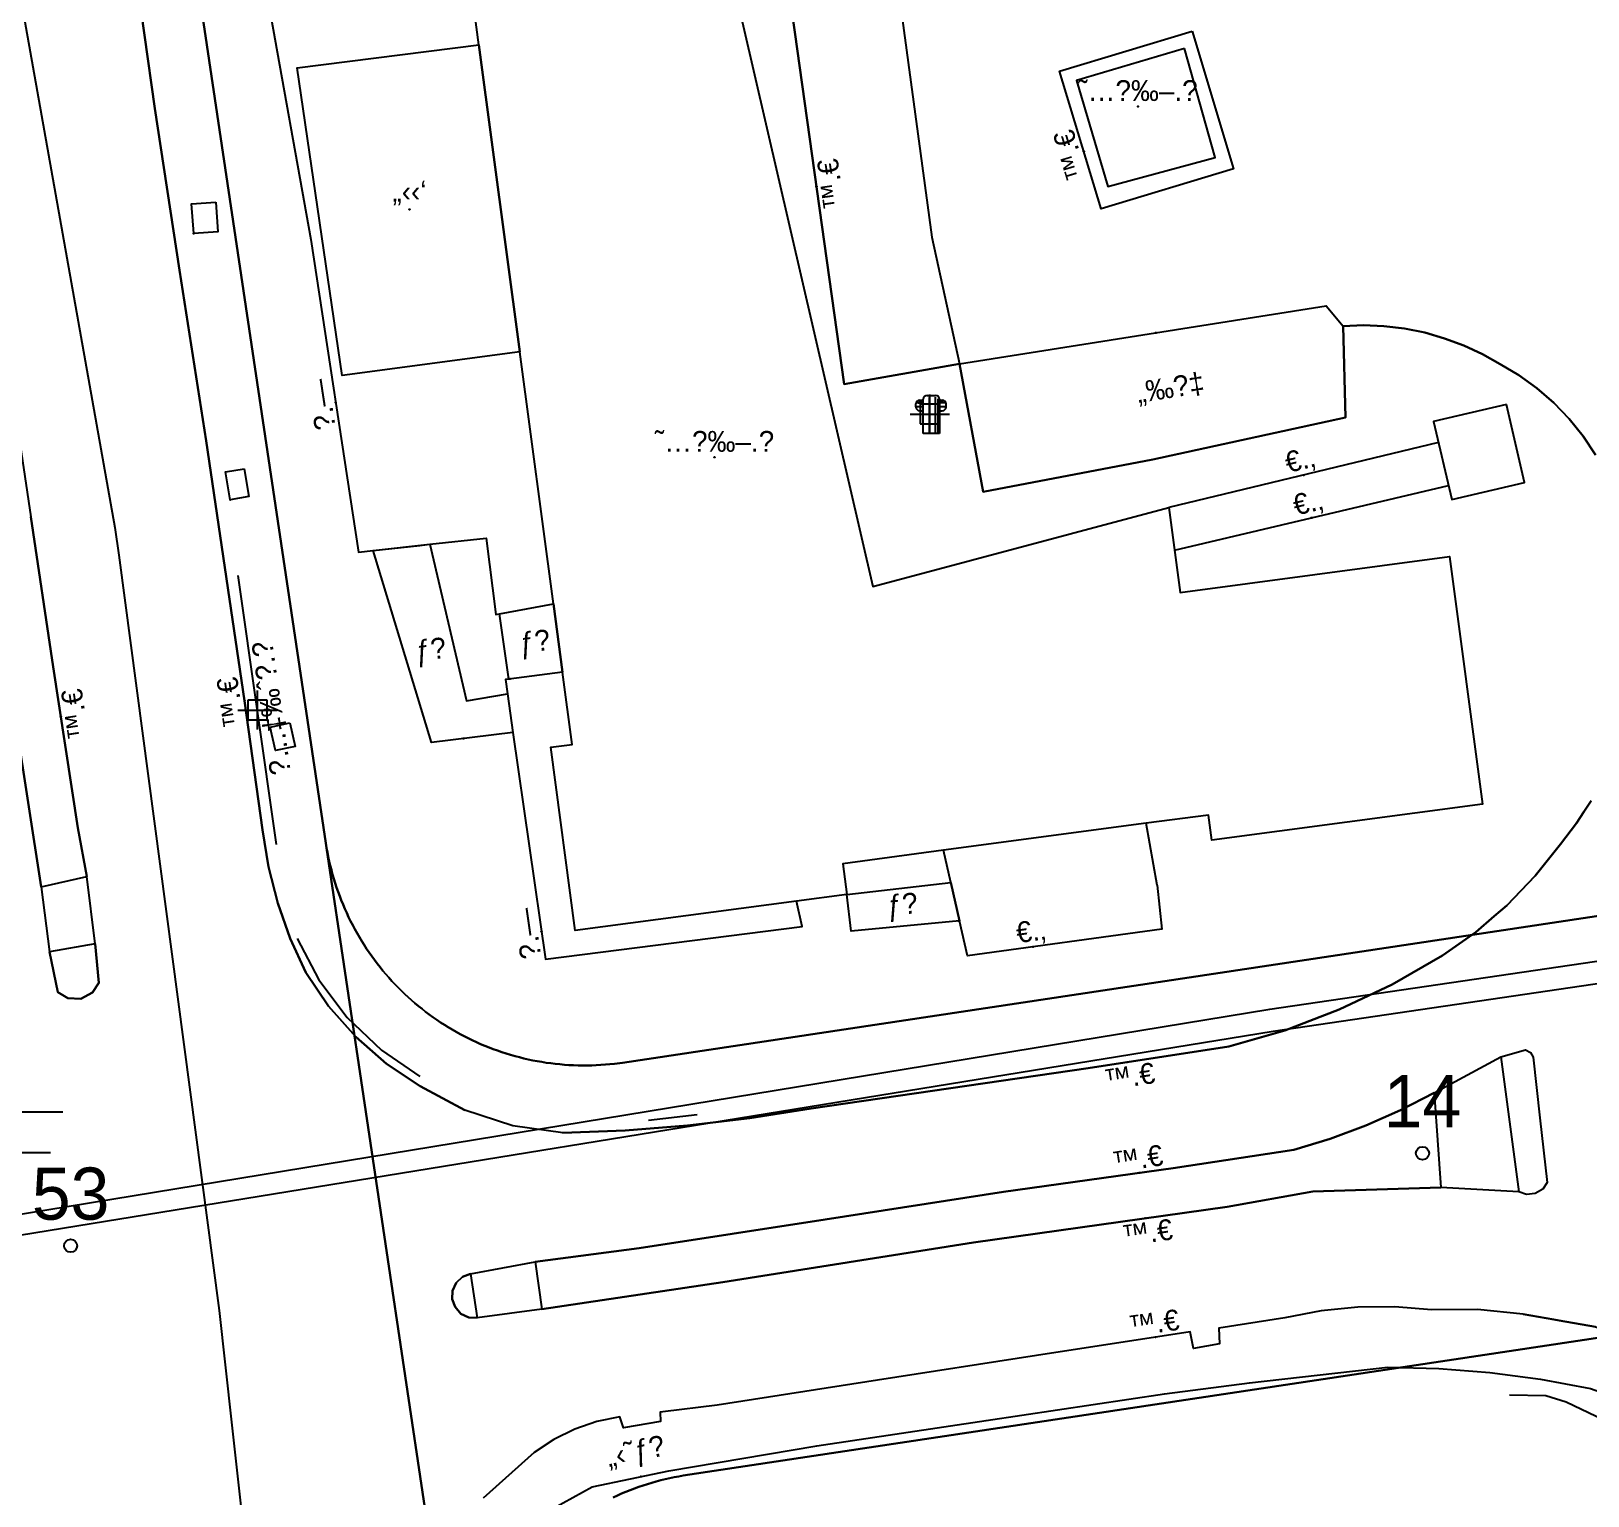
# Model space of a CAD drawing. Header units: metres. Extents: x 218299 to 220222, y 572714 to 574340.
# Drawn here: x 218798.1 to 218857.8, y 572895.3 to 572951.4 of the extents above; entities that cross this region are included whole.
import ezdxf
from ezdxf.enums import TextEntityAlignment as Align

# ---------------------------------------------------------------- set-up
doc = ezdxf.new("R2010")
doc.units = ezdxf.units.M
doc.header["$MEASUREMENT"] = 0
doc.header["$PDMODE"] = 66
doc.header["$PDSIZE"] = 0.75
for name, color, linetype in [('1601', 44, 'LANDBORDER'), ('1602', 44, 'Continuous'), ('1603', 44, 'Continuous'), ('6081', 1, 'CABLEUNDEXIST03'), ('6531', 7, 'Continuous'), ('A_POINTS', 2, 'Continuous'), ('M2201', 253, 'Continuous'), ('M2202', 253, 'Continuous'), ('M2207', 253, 'Continuous'), ('M2401', 7, 'Continuous'), ('M2404', 7, 'Continuous'), ('M2408', 253, 'Continuous'), ('M2412', 253, 'Continuous'), ('M2420', 253, 'Continuous'), ('M2430', 253, 'Continuous'), ('m2511', 253, 'Continuous'), ('M2601', 253, 'Continuous'), ('M2602', 253, 'Continuous'), ('M2605', 253, 'Continuous'), ('M4611', 253, 'Continuous'), ('M5250', 253, 'Continuous')]:
    doc.layers.add(name, color=color, linetype=linetype)
doc.styles.add('HEBTXT', font='HEBTXT')
doc.styles.add('MAVAT_HEBTXT', font='HEBTXT')
doc.linetypes.add('CABLEUNDEXIST03', pattern='A,3.5,[222,elecad.shx,S=0.01,R=0,X=0,Y=0],1.5', length=5)
doc.linetypes.add('LANDBORDER', pattern='A,6.25,[208,elecad.shx,S=0.02,R=0,X=-0.6,Y=0],12.5,[208,elecad.shx,S=0.02,R=180,X=0.6,Y=0],6.25', length=25)

# ---------------------------------------------------------------- blocks, each defined once
blk = doc.blocks.new('6531')
at = {"color": 0}
blk.add_lwpolyline([(2, 0), (12, 0)], dxfattribs=at)
for points in [[(4.5, -0.5), (4.5, 0.5), (7, 0)], [(9.5, 0.5), (9.5, -0.5), (7, 0)]]:
    blk.add_lwpolyline(points, close=True, dxfattribs=at)
for points in [[(4.5, -0.5), (4.5, 0.5), (7, 0)], [(9.5, -0.5), (9.5, 0.5), (7, 0)]]:
    blk.add_solid(points, dxfattribs=at)
blk = doc.blocks.new('1603')
at = {"layer": 'A_POINTS'}
blk.add_circle((0, 0), 0.25, dxfattribs=at)
at = {"color": 0, "style": 'HEBTXT'}
blk.add_attdef('PARCEL_NUM', text='', height=2, dxfattribs=at).set_placement((0, 1), align=Align.CENTER)
at = {"color": 0, "style": 'HEBTXT', "flags": 1}
blk.add_attdef('LOT_NUM', text='', height=2, dxfattribs=at).set_placement((0, -2.5), align=Align.CENTER)
blk = doc.blocks.new('M2404')
blk.add_circle((0, 0), 0.025)
at = {"style": 'MAVAT_HEBTXT'}
blk.add_attdef('NAME', text='', height=0.8, dxfattribs=at).set_placement((0, 1.59), align=Align.MIDDLE)
blk = doc.blocks.new('M2408')
blk.add_circle((0, 0), 0.025)
at = {"style": 'MAVAT_HEBTXT'}
blk.add_attdef('NAME', text='', height=0.8, dxfattribs=at).set_placement((0, 1.59), align=Align.MIDDLE)
blk = doc.blocks.new('2511')
blk.add_point((0, 0))
at = {"style": 'HEBTXT'}
blk.add_attdef('TYPE', text='', height=0.8, dxfattribs=at).set_placement((0, 1.12), align=Align.MIDDLE)
blk = doc.blocks.new('M2602')
blk.add_circle((0, 0), 0.025)
at = {"style": 'MAVAT_HEBTXT'}
blk.add_attdef('NAME', text='', height=0.8, dxfattribs=at).set_placement((0, 1.59), align=Align.MIDDLE)
blk = doc.blocks.new('M2605')
blk.add_circle((0, 0), 0.025)
at = {"style": 'MAVAT_HEBTXT'}
blk.add_attdef('NAME', text='', height=0.8, dxfattribs=at).set_placement((0, 1.59), align=Align.MIDDLE)
blk = doc.blocks.new('M2207')
blk.add_circle((0, 0), 0.025)
at = {"style": 'MAVAT_HEBTXT'}
blk.add_attdef('NAME', text='', height=0.8, dxfattribs=at).set_placement((0, 1.59), align=Align.MIDDLE)
blk = doc.blocks.new('M2412')
blk.add_circle((0, 0), 0.025)
at = {"style": 'MAVAT_HEBTXT'}
blk.add_attdef('NAME', text='', height=0.8, dxfattribs=at).set_placement((0, 1.59), align=Align.MIDDLE)
blk = doc.blocks.new('M5250')
blk.add_circle((0, 0), 0.025)
at = {"style": 'MAVAT_HEBTXT'}
blk.add_attdef('NAME', text='', height=0.8, dxfattribs=at).set_placement((0, 1.25), align=Align.MIDDLE)
blk = doc.blocks.new('M2430')
blk.add_circle((0, 0), 0.025)
at = {"style": 'MAVAT_HEBTXT'}
blk.add_attdef('NAME', text='', height=0.8, dxfattribs=at).set_placement((0, 1.25), align=Align.MIDDLE)
blk = doc.blocks.new('M4611')
for p, q in [((-0.2, 1.43), (0.44, 1.43)), ((-0.04, 1.28), (-0.04, -1.47)), ((0.41, 1.29), (0.41, -1.46)), ((-1.07, 0.55), (-1.07, 0.77)), ((-1, 0.57), (-0.52, 0.57)), ((-0.95, 0.86), (-0.54, 0.86)), ((-0.88, 1), (-0.51, 1)), ((-0.77, 1.07), (-0.5, 1.07)), ((-0.77, 0.25), (-0.5, 0.25)), ((-0.5, 1.07), (-0.5, 1.13)), ((-0.5, -1.5), (-0.5, 1.06)), ((0.64, -1.47), (0.64, 1.16)), ((0.74, 1.13), (0.74, -1.5)), ((0.74, 1.07), (0.95, 1.07)), ((0.74, 0.25), (0.95, 0.25)), ((1.03, 1), (0.77, 1)), ((1.16, 0.85), (0.78, 0.85)), ((1.2, 0.55), (0.79, 0.55)), ((1.25, 0.55), (1.25, 0.77)), ((0.74, -1.5), (-0.5, -1.5))]:
    blk.add_line(p, q)
for centre, start, end in [((-0.2, 1.13), 90, 180), ((0.44, 1.13), 0, 90), ((-0.77, 0.77), 90, 180), ((-0.77, 0.55), 180, 270), ((0.95, 0.77), 0, 90), ((0.95, 0.55), 270, 0)]:
    blk.add_arc(centre, 0.3, start, end)
blk.add_point((0, 0))
at = {"style": 'MAVAT_HEBTXT', "flags": 1}
for tag, p in [('MARK', (0.08, 2.68)), ('HEIGHT', (0.08, -2.76)), ('NAME', (0.08, -5.32)), ('DIAMETER', (0.08, -7.89))]:
    blk.add_attdef(tag, text='', height=0.8, dxfattribs=at).set_placement(p, align=Align.MIDDLE)
blk = doc.blocks.new('M2202')
blk.add_circle((0, 0), 0.025)
at = {"style": 'MAVAT_HEBTXT'}
blk.add_attdef('NAME', text='', height=0.8, dxfattribs=at).set_placement((0, 1.59), align=Align.MIDDLE)
blk = doc.blocks.new('111')
at = {"layer": 'M2201'}
blk.add_polyline3d([(218823.154, 572961.556, 567.735), (218830.417, 572930.131, 562.965), (218841.77, 572933.163, 562.785), (218842.204, 572929.906, 565.845), (218852.541, 572931.283, 565.845), (218853.806, 572921.787, 565.485), (218843.425, 572920.403, 565.485), (218843.296, 572921.371, 565.485), (218840.906, 572921.052, 565.853), (218833.131, 572920.016, 567.05), (218829.266, 572919.501, 567.645), (218829.423, 572918.324, 567.645), (218829.423, 572918.324, 567.645), (218827.497, 572918.067, 567.645), (218819.007, 572916.936, 567.645), (218818.069, 572923.97, 567.645), (218818.886, 572924.079, 567.645), (218818.518, 572926.846, 567.628), (218818.518, 572926.846, 567.628), (218818.168, 572929.466, 567.611), (218816.88, 572939.137, 567.552), (218815.309, 572950.921, 567.479), (218814.999, 572953.253, 567.465)], dxfattribs=at)
for points in [[(218842.375, 572950.779, 562.965), (218838.227, 572949.548, 562.965), (218839.435, 572945.479, 562.875), (218843.544, 572946.596, 562.875)], [(218854.719, 572937.122, 569.805), (218851.921, 572936.464, 569.805), (218852.623, 572933.477, 569.805), (218855.412, 572934.129, 569.715)]]:
    blk.add_polyline3d(points, close=True, dxfattribs=at)
at = {"layer": 'M2207'}
blk.add_polyline3d([(218815.309, 572950.921, 561.615), (218816.88, 572939.137, 561.615), (218810.07, 572938.23, 560.895), (218808.342, 572950.037, 560.895)], close=True, dxfattribs=at)
at = {"layer": 'M2401'}
for points in [[(218827.235, 572952.783, 557.315), (218829.325, 572937.896, 557.675), (218833.743, 572938.676, 557.585), (218834.645, 572933.766, 557.495), (218841.164, 572935.014, 557.495), (218848.544, 572936.625, 557.495), (218848.462, 572940.126, 557.495), (218849.24, 572940.156, 557.495), (218850.025, 572940.124, 557.495), (218850.81, 572940.03, 557.495), (218851.588, 572939.874, 557.495), (218852.351, 572939.656, 557.495), (218853.092, 572939.381, 557.495), (218853.804, 572939.05, 557.495), (218854.483, 572938.668, 557.495), (218855.203, 572938.242, 557.518), (218855.891, 572937.748, 557.541), (218856.536, 572937.188, 557.565), (218857.131, 572936.569, 557.588), (218857.666, 572935.899, 557.611), (218858.135, 572935.185, 557.633)], [(218857.967, 572921.918, 557.808), (218857.692, 572921.496, 557.82), (218857.409, 572921.063, 557.831), (218856.796, 572920.255, 557.855), (218855.825, 572919.034, 557.933), (218854.735, 572917.904, 557.944), (218854.249, 572917.487, 557.921), (218853.544, 572916.883, 557.888), (218852.271, 572915.987, 557.765), (218850.337, 572914.868, 557.732), (218848.312, 572913.906, 557.691), (218846.217, 572913.111, 557.641), (218844.071, 572912.491, 557.585), (218838.674, 572911.656, 557.405), (218828.054, 572910.111, 556.865), (218825.695, 572909.742, 556.635), (218823.315, 572909.462, 556.468), (218820.923, 572909.273, 556.364), (218818.526, 572909.173, 556.215), (218816.612, 572909.45, 556.126), (218814.773, 572910.052, 556.125), (218813.059, 572910.967, 556.145), (218811.767, 572911.829, 556), (218810.584, 572912.862, 555.89), (218809.543, 572914.04, 555.818), (218808.669, 572915.332, 555.785), (218808.075, 572916.636, 555.796), (218807.597, 572917.993, 555.769), (218807.241, 572919.385, 555.705), (218807.011, 572920.796, 555.605), (218806.323, 572925.754, 555.605), (218805.747, 572929.646, 555.515), (218804.853, 572935.722, 555.515), (218803.828, 572942.277, 555.335), (218802.879, 572948.477, 555.245), (218802.091, 572954.118, 555.335)], [(218797.541, 572924.923, 555.9), (218798.516, 572918.618, 555.99), (218798.838, 572916.12, 555.99), (218799.162, 572914.577, 555.99), (218799.536, 572914.341, 555.99), (218800.044, 572914.315, 555.99), (218800.49, 572914.557, 555.99), (218800.727, 572914.931, 555.99), (218800.593, 572916.432, 555.9), (218800.269, 572919.013, 555.74), (218799.925, 572920.884, 555.99), (218798.98, 572927.052, 555.81), (218798.117, 572932.812, 555.72)], [(218842.665, 572951.438, 557.295), (218844.259, 572946.157, 557.295), (218839.179, 572944.624, 557.295), (218837.585, 572949.904, 557.295), (218842.665, 572951.438, 557.295)], [(218858.136, 572901.736, 558.119), (218856.749, 572901.985, 558.06), (218856.542, 572902.021, 558.033), (218855.361, 572902.226, 557.835), (218853.609, 572902.4, 557.835), (218851.848, 572902.383, 557.835), (218850.441, 572902.502, 557.88), (218849.023, 572902.491, 557.865), (218847.612, 572902.35, 557.835), (218846.227, 572902.082, 557.79), (218843.689, 572901.692, 557.61), (218843.721, 572901.087, 557.61), (218842.72, 572900.903, 557.61), (218842.587, 572901.551, 557.61), (218836.691, 572900.633, 557.34), (218830.596, 572899.692, 557.07), (218824.451, 572898.738, 556.62), (218822.365, 572898.481, 556.62), (218822.26, 572898.462, 556.665), (218822.279, 572898.104, 556.71), (218820.849, 572897.86, 556.665), (218820.713, 572898.285, 556.665), (218819.838, 572898.107, 556.611), (218818.985, 572897.815, 556.578), (218818.177, 572897.414, 556.566), (218817.434, 572896.917, 556.575), (218815.477, 572895.171, 556.575)]]:
    blk.add_polyline3d(points, dxfattribs=at)
blk.add_polyline3d([(218854.505, 572912.092, 557.97), (218855.459, 572912.361, 557.97), (218855.646, 572912.264, 557.97), (218855.749, 572912.079, 557.97), (218856.009, 572909.759, 558.013), (218856.289, 572907.27, 558.06), (218856.113, 572907.022, 558.03), (218855.826, 572906.852, 558.009), (218855.493, 572906.818, 558.004), (218855.202, 572906.912, 557.925), (218852.212, 572907.082, 557.835), (218847.292, 572906.933, 557.655), (218844.005, 572906.344, 557.655), (218834.276, 572904.977, 557.115), (218824.663, 572903.456, 556.755), (218817.726, 572902.411, 556.485), (218815.245, 572902.076, 556.46), (218814.928, 572902.095, 556.46), (218814.62, 572902.242, 556.46), (218814.393, 572902.498, 556.46), (218814.287, 572902.797, 556.46), (218814.297, 572903.114, 556.46), (218814.436, 572903.427, 556.46), (218814.685, 572903.661, 556.46), (218814.981, 572903.775, 556.46), (218817.462, 572904.233, 556.575), (218821.457, 572904.754, 556.575), (218828.593, 572905.857, 556.845), (218835.434, 572906.917, 557.295), (218841.943, 572907.828, 557.475), (218846.568, 572908.522, 557.745), (218847.959, 572908.946, 557.705), (218849.326, 572909.456, 557.722), (218850.658, 572910.047, 557.795), (218851.944, 572910.715, 557.925)], close=True, dxfattribs=at)
at = {"layer": 'M2404'}
for points in [[(218786.414, 573008.868, 555.9), (218787.432, 573003.429, 555.9), (218788.346, 572997.606, 555.9), (218789.318, 572991.838, 555.72), (218790.166, 572985.76, 555.63), (218791.164, 572979.298, 555.54), (218792.327, 572971.675, 555.45), (218793.285, 572965.037, 555.45), (218794.16, 572959.095, 555.45), (218795.284, 572951.929, 555.45), (218796.183, 572946.019, 555.54), (218797.109, 572939.603, 555.63), (218798.117, 572932.812, 555.72), (218798.98, 572927.052, 555.81), (218799.925, 572920.884, 555.99), (218800.269, 572919.013, 555.9), (218800.269, 572919.013, 555.9)], [(218798.516, 572918.618, 555.99), (218798.516, 572918.618, 555.99), (218797.541, 572924.923, 555.9), (218796.306, 572933.177, 555.72), (218794.935, 572942.256, 555.54), (218793.331, 572950.333, 555.45), (218791.179, 572958.744, 555.45), (218789.068, 572966.746, 555.45), (218787.679, 572973.987, 555.36), (218786.872, 572979.943, 555.54), (218785.968, 572986.278, 555.54), (218785.091, 572992.229, 555.63), (218784.218, 572998.318, 555.72), (218783.45, 573004.172, 555.9), (218783.114, 573008.475, 555.9)], [(218797.534, 572983.939, 555.612), (218798.34, 572978.444, 555.605), (218799.938, 572967.641, 555.245), (218801.227, 572959.761, 555.245), (218802.091, 572954.118, 555.335), (218802.879, 572948.477, 555.245), (218803.828, 572942.277, 555.335), (218804.853, 572935.722, 555.515), (218805.747, 572929.646, 555.515), (218806.323, 572925.754, 555.605), (218807.011, 572920.796, 555.605), (218807.241, 572919.385, 555.705), (218807.597, 572917.993, 555.769), (218808.075, 572916.636, 555.796), (218808.669, 572915.332, 555.785), (218809.543, 572914.04, 555.818), (218810.584, 572912.862, 555.89), (218811.767, 572911.829, 556), (218813.059, 572910.967, 556.145), (218814.773, 572910.052, 556.145), (218814.773, 572910.052, 556.145)], [(218818.526, 572909.173, 556.325), (218820.923, 572909.273, 556.364), (218823.315, 572909.462, 556.468), (218825.695, 572909.742, 556.635), (218828.054, 572910.111, 556.865), (218838.674, 572911.656, 557.405), (218844.071, 572912.491, 557.585), (218846.217, 572913.111, 557.641), (218848.312, 572913.906, 557.691), (218850.337, 572914.868, 557.732), (218852.271, 572915.987, 557.765), (218853.544, 572916.883, 557.888), (218854.249, 572917.487, 557.921), (218854.735, 572917.904, 557.944), (218855.825, 572919.034, 557.933), (218856.796, 572920.255, 557.855), (218857.409, 572921.063, 557.831), (218857.692, 572921.496, 557.82), (218857.967, 572921.918, 557.808)], [(218858.135, 572935.185, 557.633), (218857.666, 572935.899, 557.611), (218857.131, 572936.569, 557.588), (218856.536, 572937.188, 557.565), (218855.891, 572937.748, 557.541), (218855.203, 572938.242, 557.518), (218854.483, 572938.668, 557.495), (218853.804, 572939.05, 557.495), (218853.092, 572939.381, 557.495), (218852.351, 572939.656, 557.495), (218851.588, 572939.874, 557.495), (218850.81, 572940.03, 557.495), (218850.025, 572940.124, 557.495), (218849.24, 572940.156, 557.495), (218848.462, 572940.126, 557.495), (218848.462, 572940.126, 557.495), (218848.544, 572936.625, 557.495), (218841.164, 572935.014, 557.495), (218834.645, 572933.766, 557.495), (218833.743, 572938.676, 557.585), (218833.743, 572938.676, 557.585), (218833.743, 572938.676, 557.585), (218829.325, 572937.896, 557.675), (218827.235, 572952.783, 557.315)], [(218842.665, 572951.438, 557.295), (218844.259, 572946.157, 557.295), (218839.179, 572944.624, 557.295), (218837.585, 572949.904, 557.295), (218842.665, 572951.438, 557.295)], [(218800.593, 572916.432, 555.9), (218800.593, 572916.432, 555.9), (218800.727, 572914.931, 555.99), (218800.49, 572914.557, 555.99), (218800.044, 572914.315, 555.99), (218799.536, 572914.341, 555.99), (218799.162, 572914.577, 555.99), (218798.838, 572916.12, 555.99), (218798.838, 572916.12, 555.99)], [(218854.505, 572912.092, 557.97), (218854.505, 572912.092, 557.97), (218855.459, 572912.361, 557.97), (218855.646, 572912.264, 557.97), (218855.749, 572912.079, 557.97), (218856.009, 572909.759, 558.013), (218856.289, 572907.27, 558.06), (218856.113, 572907.022, 558.03), (218855.826, 572906.852, 558.009), (218855.493, 572906.818, 558.004), (218855.202, 572906.912, 558.015)], [(218851.944, 572910.715, 557.925), (218850.658, 572910.047, 557.795), (218849.326, 572909.456, 557.722), (218847.959, 572908.946, 557.705), (218846.568, 572908.522, 557.745), (218841.943, 572907.828, 557.475), (218835.434, 572906.917, 557.295), (218828.593, 572905.857, 556.845), (218821.457, 572904.754, 556.575), (218817.462, 572904.233, 556.575)], [(218817.726, 572902.411, 556.485), (218817.726, 572902.411, 556.485), (218824.663, 572903.456, 556.755), (218834.276, 572904.977, 557.115), (218844.005, 572906.344, 557.655), (218847.292, 572906.933, 557.655), (218852.212, 572907.082, 557.925)], [(218814.981, 572903.775, 556.46), (218814.685, 572903.661, 556.46), (218814.436, 572903.427, 556.46), (218814.297, 572903.114, 556.46), (218814.287, 572902.797, 556.46), (218814.393, 572902.498, 556.46), (218814.62, 572902.242, 556.46), (218814.928, 572902.095, 556.46), (218815.245, 572902.076, 556.46)], [(218851.848, 572902.383, 557.88), (218850.441, 572902.502, 557.88), (218849.023, 572902.491, 557.865), (218847.612, 572902.35, 557.835), (218846.227, 572902.082, 557.79), (218843.689, 572901.692, 557.61), (218843.721, 572901.087, 557.61), (218842.72, 572900.903, 557.61), (218842.587, 572901.551, 557.61), (218836.691, 572900.633, 557.34), (218830.596, 572899.692, 557.07), (218824.451, 572898.738, 556.62), (218822.365, 572898.481, 556.62), (218822.26, 572898.462, 556.665), (218822.279, 572898.104, 556.71), (218820.849, 572897.86, 556.665), (218820.713, 572898.285, 556.665), (218819.838, 572898.107, 556.611), (218818.985, 572897.815, 556.578), (218818.177, 572897.414, 556.566), (218817.434, 572896.917, 556.575), (218815.477, 572895.171, 556.575)], [(218855.361, 572902.226, 557.88), (218856.542, 572902.021, 558.033), (218856.749, 572901.985, 558.06), (218858.136, 572901.736, 558.119), (218859.494, 572901.324, 558.17), (218860.795, 572900.756, 558.21), (218862.012, 572900.044, 558.24), (218863.225, 572899.275, 558.314), (218864.497, 572898.598, 558.384), (218865.818, 572898.019, 558.45), (218867.174, 572897.544, 558.51), (218869.562, 572897.106, 558.517), (218871.98, 572896.91, 558.6), (218878.15, 572897.854, 558.87), (218883.352, 572898.616, 558.96), (218885.316, 572897.911, 559.056), (218887.208, 572897.025, 559.05), (218889.008, 572895.809, 559.06), (218890.615, 572894.352, 559.14)]]:
    blk.add_polyline3d(points, dxfattribs=at)
at = {"layer": 'M2408'}
for points in [[(218841.329, 572918.675, 557.495), (218840.906, 572921.052, 557.495)], [(218798.516, 572918.618, 555.99), (218800.269, 572919.013, 555.9)], [(218800.593, 572916.432, 555.9), (218798.838, 572916.12, 555.99)], [(218854.505, 572912.092, 557.97), (218855.202, 572906.912, 558.015), (218855.202, 572906.912, 558.015)], [(218851.944, 572910.715, 557.925), (218852.212, 572907.082, 557.925)], [(218817.462, 572904.233, 556.575), (218817.462, 572904.233, 556.575), (218817.726, 572902.411, 556.485)], [(218814.981, 572903.775, 556.46), (218815.245, 572902.076, 556.46)], [(218818.17, 572894.787, 556.62), (218819.652, 572895.6, 556.62), (218822.591, 572896.217, 556.62), (218828.266, 572897.169, 556.89), (218834.762, 572898.15, 557.25), (218841.602, 572899.171, 557.61), (218844.862, 572899.59, 557.7), (218850.17, 572900.192, 557.88), (218852.126, 572900.141, 557.984), (218854.081, 572899.986, 558.079), (218856.025, 572899.73, 558.165), (218857.95, 572899.372, 558.24), (218859.206, 572898.919, 558.218), (218860.429, 572898.375, 558.241), (218861.608, 572897.744, 558.309), (218862.732, 572897.033, 558.42), (218864.621, 572896.092, 558.42), (218866.629, 572895.443, 558.42), (218868.43, 572895, 558.545)]]:
    blk.add_polyline3d(points, dxfattribs=at)
at = {"layer": 'M2412'}
for points in [[(218813.433, 572931.759, 556.8), (218814.837, 572925.745, 556.71), (218816.403, 572926.023, 556.71), (218816.615, 572924.542, 555.9), (218813.491, 572924.151, 555.9), (218811.258, 572931.519, 555.72)], [(218818.168, 572929.466, 557.7), (218818.518, 572926.846, 557.7), (218816.453, 572926.588, 556.89), (218816.093, 572929.091, 556.89)], [(218829.423, 572918.324, 557.79), (218833.412, 572918.784, 557.79), (218833.747, 572917.31, 557.07), (218829.586, 572916.914, 557.07)]]:
    blk.add_polyline3d(points, close=True, dxfattribs=at)
at = {"layer": 'M2420', "linetype": 'Continuous', "lineweight": -3}
blk.add_lwpolyline([(218787.415, 573031.679), (218788.424, 573022.694), (218793.661, 572976.436), (218794.239, 572972.284), (218801.35, 572932.397), (218801.495, 572931.34), (218805.352, 572902.37), (218805.821, 572898.08), (218806.211, 572894.511), (218807.159, 572885.845), (218807.606, 572883.04), (218811.353, 572859.565), (218815.248, 572832.88)], dxfattribs=at)
at = {"layer": 'M2430'}
for points in [[(218829.717, 572965.828, 556.89), (218830.618, 572965.946, 556.89), (218831.065, 572963.482, 556.89), (218830.135, 572963.303, 556.89), (218831.343, 572953.462, 557.07), (218832.686, 572943.536, 557.25), (218833.743, 572938.676, 557.43)], [(218833.743, 572938.676, 557.43), (218847.809, 572940.897, 557.25), (218848.462, 572940.126, 557.25)]]:
    blk.add_polyline3d(points, dxfattribs=at)
at = {"layer": 'm2511'}
blk.add_polyline3d([(218807.549, 572920.241, 555.844), (218806.081, 572930.554, 555.725)], dxfattribs=at)
at = {"layer": 'M2601'}
for points in [[(218808.333, 572916.635, 557.07), (218809.167, 572915.052, 557.07), (218810.259, 572913.604, 557.07), (218811.571, 572912.352, 557.07), (218813.048, 572911.34, 557.07)], [(218823.684, 572909.875, 557.61), (218821.816, 572909.654, 557.61)], [(218882.335, 572894.864, 560.06), (218877.401, 572894.264, 559.88), (218875.068, 572893.952, 559.708), (218872.716, 572893.772, 559.561), (218870.356, 572893.725, 559.438), (218867.999, 572893.81, 559.34), (218864.997, 572894.986, 559.34), (218861.882, 572896.518, 559.34), (218857.013, 572898.845, 559.34), (218856.238, 572899.096, 559.34), (218854.841, 572899.116, 559.34)]]:
    blk.add_polyline3d(points, dxfattribs=at)
at = {"layer": 'M2602'}
for points in [[(218852.111, 572935.655, 569.805), (218841.77, 572933.163, 562.785)], [(218841.987, 572931.534, 564.315), (218852.499, 572934.005, 569.805)], [(218841.329, 572918.675, 559.95), (218841.329, 572918.675, 559.95), (218841.329, 572918.675, 559.95), (218841.501, 572916.991, 559.95), (218834.053, 572915.969, 559.77), (218833.747, 572917.31, 559.77), (218833.412, 572918.784, 559.77), (218833.131, 572920.016, 559.77)]]:
    blk.add_polyline3d(points, dxfattribs=at)
at = {"layer": 'M2605'}
for points in [[(218807.623, 572952.626, 557.97), (218807.237, 572952.503, 557.97), (218808.867, 572943.448, 557.97), (218810.69, 572931.456, 557.61), (218811.258, 572931.519, 557.61), (218813.041, 572931.715, 557.61), (218813.433, 572931.759, 557.61), (218815.588, 572931.996, 557.61), (218815.958, 572929.067, 557.61), (218816.093, 572929.091, 557.61), (218818.168, 572929.466, 557.61), (218818.168, 572929.466, 557.61)], [(218818.518, 572926.846, 557.61), (218816.453, 572926.588, 557.61), (218816.324, 572926.572, 557.61), (218816.403, 572926.023, 557.628), (218816.615, 572924.542, 557.678), (218817.86, 572915.841, 557.97), (218827.703, 572917.094, 557.97), (218827.497, 572918.067, 557.97)]]:
    blk.add_polyline3d(points, dxfattribs=at)
at = {"layer": 'M5250'}
for points in [[(218805.212, 572944.885, 555.45), (218805.294, 572943.746, 555.45), (218804.37, 572943.68, 555.45), (218804.288, 572944.818, 555.45), (218805.212, 572944.885, 555.45)], [(218806.305, 572934.655, 555.45), (218806.484, 572933.583, 555.45), (218805.771, 572933.464, 555.45), (218805.592, 572934.536, 555.45), (218806.305, 572934.655, 555.45)], [(218808.062, 572924.912, 555.63), (218808.259, 572924.005, 555.63), (218807.501, 572923.841, 555.63), (218807.304, 572924.747, 555.63), (218808.062, 572924.912, 555.63)]]:
    blk.add_polyline3d(points, dxfattribs=at)
at = {"layer": 'M2202'}
ref = blk.add_blockref('M2202', (218840.589, 572948.549), dxfattribs=dict(at, xscale=0.5, yscale=0.5, zscale=0.5))
ref.add_attrib('NAME', '˜…\x81‰–.\x8e', dxfattribs={"layer": '0', "height": 0.8, "style": 'MAVAT_HEBTXT'}).set_placement((218840.589, 572949.174), align=Align.MIDDLE)
ref = blk.add_blockref('M2202', (218824.347, 572935.092), dxfattribs=dict(at, xscale=0.5, yscale=0.5, zscale=0.5))
ref.add_attrib('NAME', '˜…\x81‰–.\x8e', dxfattribs={"layer": '0', "height": 0.8, "style": 'MAVAT_HEBTXT'}).set_placement((218824.347, 572935.717), align=Align.MIDDLE)
at = {"layer": 'M2207'}
ref = blk.add_blockref('M2207', (218812.645, 572944.603), dxfattribs=dict(at, xscale=0.5, yscale=0.5, zscale=0.5))
ref.add_attrib('NAME', '„‹‹‘', dxfattribs={"layer": '0', "height": 0.8, "style": 'MAVAT_HEBTXT'}).set_placement((218812.645, 572945.228), align=Align.MIDDLE)
at = {"layer": 'M2404'}
ref = blk.add_blockref('M2404', (218838.514, 572946.825), dxfattribs=dict(at, xscale=0.5, yscale=0.5, zscale=0.5))
ref.add_attrib('NAME', '™.€', dxfattribs={"layer": '0', "height": 0.8, "rotation": 106.7997, "style": 'MAVAT_HEBTXT'}).set_placement((218837.988, 572946.666), align=Align.MIDDLE)
ref = blk.add_blockref('M2404', (218828.26, 572945.483), dxfattribs=dict(at, xscale=0.5, yscale=0.5, zscale=0.5))
ref.add_attrib('NAME', '™.€', dxfattribs={"layer": '0', "height": 0.8, "rotation": 97.99123, "style": 'MAVAT_HEBTXT'}).set_placement((218828.805, 572945.559), align=Align.MIDDLE)
ref = blk.add_blockref('M2404', (218799.273, 572925.14), dxfattribs=dict(at, xscale=0.5, yscale=0.5, zscale=0.5))
ref.add_attrib('NAME', '™.€', dxfattribs={"layer": '0', "height": 0.8, "rotation": 98.71784, "style": 'MAVAT_HEBTXT'}).set_placement((218799.817, 572925.223), align=Align.MIDDLE)
ref = blk.add_blockref('M2404', (218806.323, 572925.754), dxfattribs=dict(at, xscale=0.5, yscale=0.5, zscale=0.5))
ref.add_attrib('NAME', '™.€', dxfattribs={"layer": '0', "height": 0.8, "rotation": 98.4171, "style": 'MAVAT_HEBTXT'}).set_placement((218805.779, 572925.673), align=Align.MIDDLE)
ref = blk.add_blockref('M2404', (218840.169, 572911.887), dxfattribs=dict(at, xscale=0.5, yscale=0.5, zscale=0.5))
ref.add_attrib('NAME', '™.€', dxfattribs={"layer": '0', "height": 0.8, "rotation": 8.80559, "style": 'MAVAT_HEBTXT'}).set_placement((218840.253, 572911.344), align=Align.MIDDLE)
ref = blk.add_blockref('M2404', (218840.648, 572907.647), dxfattribs=dict(at, xscale=0.5, yscale=0.5, zscale=0.5))
ref.add_attrib('NAME', '™.€', dxfattribs={"layer": '0', "height": 0.8, "rotation": 8.80559, "style": 'MAVAT_HEBTXT'}).set_placement((218840.564, 572908.19), align=Align.MIDDLE)
ref = blk.add_blockref('M2404', (218840.86, 572905.902), dxfattribs=dict(at, xscale=0.5, yscale=0.5, zscale=0.5))
ref.add_attrib('NAME', '™.€', dxfattribs={"layer": '0', "height": 0.8, "rotation": 7.99664, "style": 'MAVAT_HEBTXT'}).set_placement((218840.937, 572905.357), align=Align.MIDDLE)
ref = blk.add_blockref('M2404', (218841.267, 572901.345), dxfattribs=dict(at, xscale=0.5, yscale=0.5, zscale=0.5))
ref.add_attrib('NAME', '™.€', dxfattribs={"layer": '0', "height": 0.8, "rotation": 7.99664, "style": 'MAVAT_HEBTXT'}).set_placement((218841.19, 572901.89), align=Align.MIDDLE)
at = {"layer": 'M2408'}
ref = blk.add_blockref('M2408', (218821.52, 572895.992), dxfattribs=dict(at, xscale=0.5, yscale=0.5, zscale=0.5))
ref.add_attrib('NAME', '„‹˜ƒ\x8e', dxfattribs={"layer": '0', "height": 0.8, "rotation": 11.86544, "style": 'MAVAT_HEBTXT'}).set_placement((218821.334, 572896.873), align=Align.MIDDLE)
at = {"layer": 'M2412'}
ref = blk.add_blockref('M2412', (218814.719, 572924.305), dxfattribs=dict(at, xscale=0.5, yscale=0.5, zscale=0.5))
ref.add_attrib('NAME', 'ƒ\x8e', dxfattribs={"layer": '0', "height": 0.8, "rotation": 7.14316, "style": 'MAVAT_HEBTXT'}).set_placement((218813.469, 572927.622), align=Align.MIDDLE)
ref = blk.add_blockref('M2412', (218816.494, 572926.593), dxfattribs=dict(at, xscale=0.5, yscale=0.5, zscale=0.5))
ref.add_attrib('NAME', 'ƒ\x8e', dxfattribs={"layer": '0', "height": 0.8, "rotation": 7.11902, "style": 'MAVAT_HEBTXT'}).set_placement((218817.459, 572927.926), align=Align.MIDDLE)
ref = blk.add_blockref('M2412', (218833.706, 572917.306), dxfattribs=dict(at, xscale=0.5, yscale=0.5, zscale=0.5))
ref.add_attrib('NAME', 'ƒ\x8e', dxfattribs={"layer": '0', "height": 0.8, "rotation": 5.44057, "style": 'MAVAT_HEBTXT'}).set_placement((218831.556, 572917.842), align=Align.MIDDLE)
at = {"layer": 'M2430'}
ref = blk.add_blockref('M2430', (218841.275, 572939.865), dxfattribs=dict(at, xscale=0.5, yscale=0.5, zscale=0.5))
ref.add_attrib('NAME', '„‰\x90‡', dxfattribs={"layer": '0', "height": 0.8, "rotation": 8.97331, "style": 'MAVAT_HEBTXT'}).set_placement((218841.838, 572937.72), align=Align.MIDDLE)
at = {"layer": 'm2511'}
ref = blk.add_blockref('2511', (218806.815, 572925.398), dxfattribs=dict(at, xscale=0.5, yscale=0.5, zscale=0.5))
ref.add_attrib('TYPE', '\x9a…‡‰ˆ\x81.\x8e', dxfattribs={"layer": '0', "height": 0.8, "rotation": 98.10132, "style": 'HEBTXT'}).set_placement((218807.36, 572925.475), align=Align.MIDDLE)
at = {"layer": 'M2602'}
ref = blk.add_blockref('M2602', (218846.941, 572934.409), dxfattribs=dict(at, xscale=0.5, yscale=0.5, zscale=0.5))
ref.add_attrib('NAME', '€.‚', dxfattribs={"layer": '0', "height": 0.8, "rotation": 13.55041, "style": 'MAVAT_HEBTXT'}).set_placement((218846.812, 572934.943), align=Align.MIDDLE)
ref = blk.add_blockref('M2602', (218847.243, 572932.77), dxfattribs=dict(at, xscale=0.5, yscale=0.5, zscale=0.5))
ref.add_attrib('NAME', '€.‚', dxfattribs={"layer": '0', "height": 0.8, "rotation": 13.22887, "style": 'MAVAT_HEBTXT'}).set_placement((218847.117, 572933.305), align=Align.MIDDLE)
ref = blk.add_blockref('M2602', (218836.56, 572916.313), dxfattribs=dict(at, xscale=0.5, yscale=0.5, zscale=0.5))
ref.add_attrib('NAME', '€.‚', dxfattribs={"layer": '0', "height": 0.8, "rotation": 7.81195, "style": 'MAVAT_HEBTXT'}).set_placement((218836.485, 572916.858), align=Align.MIDDLE)
at = {"layer": 'M2605'}
ref = blk.add_blockref('M2605', (218809.817, 572937.195), dxfattribs=dict(at, xscale=0.5, yscale=0.5, zscale=0.5))
ref.add_attrib('NAME', '\x9a.—', dxfattribs={"layer": '0', "height": 0.8, "rotation": 98.64368, "style": 'MAVAT_HEBTXT'}).set_placement((218809.273, 572937.113), align=Align.MIDDLE)
ref = blk.add_blockref('M2605', (218817.708, 572916.899), dxfattribs=dict(at, xscale=0.5, yscale=0.5, zscale=0.5))
ref.add_attrib('NAME', '\x9a.—', dxfattribs={"layer": '0', "height": 0.8, "rotation": 98.14306, "style": 'MAVAT_HEBTXT'}).set_placement((218817.164, 572916.821), align=Align.MIDDLE)
at = {"layer": 'M4611', "xscale": 0.5, "yscale": 0.5, "zscale": 0.5}
blk.add_blockref('M4611', (218832.606, 572936.753, 557.78), dxfattribs=at)
at = {"layer": 'M5250', "xscale": 0.5, "yscale": 0.5, "zscale": 0.5}
for p in [(218804.37, 572943.68, 555.45), (218805.771, 572933.464, 555.45)]:
    blk.add_blockref('M5250', p, dxfattribs=at)

msp = doc.modelspace()

# ---------------------------------------------------------------- linework, layer by layer
at = {"layer": '1601'}
for points in [[(218826.5159, 572791.1824), (218825.783, 572810.2869), (218820.86, 572843.61), (218814.75, 572884.67), (218809.4658, 572920.1169), (218809.44, 572920.29), (218798.65, 572992.7), (218797.16, 573002.71), (218794.1301, 573015.6506), (218792.1773, 573028.5919), (218788.8683, 573051.1248), (218801.0406, 573053.2139), (218894.6999, 573083.1114), (218942.3085, 573099.352), (219073.0976, 573143.3017)], [(218524.6647, 573071.9174), (218533.0708, 573070.1451), (218552.3749, 573066.3086), (218571.2063, 573063.0611), (218591.1102, 573060.1461), (218672.3329, 573051.3442), (218692.4177, 573049.4343), (218712.1577, 573047.4102), (218731.5038, 573046.3355), (218749.5997, 573046.4787), (218766.1582, 573047.7202), (218788.8683, 573051.1248), (218792.1773, 573028.5919), (218794.1301, 573015.6506), (218797.16, 573002.71), (218798.65, 572992.7), (218809.44, 572920.29), (218809.4658, 572920.1169), (218814.75, 572884.67), (218820.86, 572843.61), (218825.783, 572810.2869), (218802.9792, 572806.8589), (218702.3189, 572791.6014), (218695.243, 572790.536)]]:
    msp.add_lwpolyline(points, dxfattribs=at)
at = {"layer": '1602'}
msp.add_lwpolyline([(218784.748, 572923.4409), (218784.2297, 572926.854), (218782.7429, 572936.1859), (218779.8007, 572956.413), (218779.1448, 572960.3445), (218778.1471, 572966.9148), (218773.3926, 572998.2285), (218776.3348, 572998.67), (218797.16, 573002.71), (218798.65, 572992.7), (218809.44, 572920.29), (218809.4658, 572920.1169), (218814.75, 572884.67), (218820.86, 572843.61), (218825.783, 572810.2869), (218802.9792, 572806.8589), (218798.8532, 572829.3544), (218797.8077, 572836.6296), (218792.0895, 572873.9846)], close=True, dxfattribs=at)
for points in [[(218879.4, 572920.69), (218820.82, 572911.87), (218820.5105, 572911.8292), (218820.3365, 572911.8106), (218820.1622, 572911.795), (218819.9876, 572911.7825), (218819.8128, 572911.773), (218819.6379, 572911.7665), (218819.4629, 572911.7631), (218819.2878, 572911.7628), (218819.1128, 572911.7655), (218818.9379, 572911.7713), (218818.7631, 572911.7801), (218818.5884, 572911.792), (218818.414, 572911.8069), (218818.2399, 572911.8249), (218818.0661, 572911.8458), (218817.8928, 572911.8699), (218817.7198, 572911.8969), (218817.5474, 572911.927), (218817.3755, 572911.96), (218817.2042, 572911.9961), (218817.0336, 572912.0352), (218816.8637, 572912.0772), (218816.6945, 572912.1221), (218816.5262, 572912.1701), (218816.3587, 572912.2209), (218816.1921, 572912.2747), (218816.0265, 572912.3314), (218815.8619, 572912.3909), (218815.6984, 572912.4533), (218815.536, 572912.5186), (218815.3747, 572912.5866), (218815.2147, 572912.6575), (218815.0559, 572912.7312), (218814.8984, 572912.8076), (218814.7423, 572912.8868), (218814.5876, 572912.9687), (218814.4343, 572913.0532), (218814.2826, 572913.1405), (218814.1324, 572913.2303), (218813.9837, 572913.3228), (218813.8368, 572913.4178), (218813.6915, 572913.5154), (218813.5479, 572913.6155), (218813.4061, 572913.7182), (218813.2661, 572913.8232), (218813.1279, 572913.9307), (218812.9917, 572914.0406), (218812.8574, 572914.1529), (218812.7251, 572914.2674), (218812.5948, 572914.3843), (218812.4665, 572914.5034), (218812.3404, 572914.6248), (218812.2164, 572914.7483), (218812.0945, 572914.874), (218811.9749, 572915.0018), (218811.8575, 572915.1316), (218811.7425, 572915.2635), (218811.6297, 572915.3974), (218811.5193, 572915.5332), (218811.4112, 572915.6709), (218811.3056, 572915.8105), (218811.2025, 572915.9519), (218811.1018, 572916.0951), (218811.0036, 572916.24), (218810.908, 572916.3866), (218810.815, 572916.5349), (218810.7245, 572916.6848), (218810.6367, 572916.8362), (218810.5516, 572916.9891), (218810.4691, 572917.1435), (218810.3893, 572917.2993), (218810.3123, 572917.4565), (218810.238, 572917.615), (218810.1665, 572917.7747), (218810.0978, 572917.9357), (218810.0319, 572918.0979), (218809.9689, 572918.2612), (218809.9087, 572918.4255), (218809.8514, 572918.5909), (218809.797, 572918.7573), (218809.7455, 572918.9246), (218809.6969, 572919.0927), (218809.6513, 572919.2617), (218809.6086, 572919.4315), (218809.5689, 572919.602), (218809.5322, 572919.7731), (218809.4984, 572919.9449), (218809.4658, 572920.1169), (218809.44, 572920.29), (218798.65, 572992.7)], [(218814.75, 572884.67), (218809.4658, 572920.1169), (218809.4984, 572919.9449), (218809.5322, 572919.7731), (218809.5689, 572919.602), (218809.6086, 572919.4315), (218809.6513, 572919.2617), (218809.6969, 572919.0927), (218809.7455, 572918.9246), (218809.797, 572918.7573), (218809.8514, 572918.5909), (218809.9087, 572918.4255), (218809.9689, 572918.2612), (218810.0319, 572918.0979), (218810.0978, 572917.9357), (218810.1665, 572917.7747), (218810.238, 572917.615), (218810.3123, 572917.4565), (218810.3893, 572917.2993), (218810.4691, 572917.1435), (218810.5516, 572916.9891), (218810.6367, 572916.8362), (218810.7245, 572916.6848), (218810.815, 572916.5349), (218810.908, 572916.3866), (218811.0036, 572916.24), (218811.1018, 572916.0951), (218811.2025, 572915.9519), (218811.3056, 572915.8105), (218811.4112, 572915.6709), (218811.5193, 572915.5332), (218811.6297, 572915.3974), (218811.7425, 572915.2635), (218811.8575, 572915.1316), (218811.9749, 572915.0018), (218812.0945, 572914.874), (218812.2164, 572914.7483), (218812.3404, 572914.6248), (218812.4665, 572914.5034), (218812.5948, 572914.3843), (218812.7251, 572914.2674), (218812.8574, 572914.1529), (218812.9917, 572914.0406), (218813.1279, 572913.9307), (218813.2661, 572913.8232), (218813.4061, 572913.7182), (218813.5479, 572913.6155), (218813.6915, 572913.5154), (218813.8368, 572913.4178), (218813.9837, 572913.3228), (218814.1324, 572913.2303), (218814.2826, 572913.1405), (218814.4343, 572913.0532), (218814.5876, 572912.9687), (218814.7423, 572912.8868), (218814.8984, 572912.8076), (218815.0559, 572912.7312), (218815.2147, 572912.6575), (218815.3747, 572912.5866), (218815.536, 572912.5186), (218815.6984, 572912.4533), (218815.8619, 572912.3909), (218816.0265, 572912.3314), (218816.1921, 572912.2747), (218816.3587, 572912.2209), (218816.5262, 572912.1701), (218816.6945, 572912.1221), (218816.8637, 572912.0772), (218817.0336, 572912.0352), (218817.2042, 572911.9961), (218817.3755, 572911.96), (218817.5474, 572911.927), (218817.7198, 572911.8969), (218817.8928, 572911.8699), (218818.0661, 572911.8458), (218818.2399, 572911.8249), (218818.414, 572911.8069), (218818.5884, 572911.792), (218818.7631, 572911.7801), (218818.9379, 572911.7713), (218819.1128, 572911.7655), (218819.2878, 572911.7628), (218819.4629, 572911.7631), (218819.6379, 572911.7665), (218819.8128, 572911.773), (218819.9876, 572911.7825), (218820.1622, 572911.795), (218820.3365, 572911.8106), (218820.5105, 572911.8292), (218820.82, 572911.87), (218879.4, 572920.69)], [(218881.75, 572904.86), (218823.15, 572896.03), (218822.9759, 572896), (218822.8023, 572895.967), (218822.6294, 572895.931), (218822.457, 572895.892), (218822.2854, 572895.8499), (218822.1146, 572895.8049), (218821.9446, 572895.7569), (218821.7754, 572895.7059), (218821.6071, 572895.652), (218821.4399, 572895.5952), (218821.2736, 572895.5354), (218821.1084, 572895.4728), (218820.9443, 572895.4073), (218820.7814, 572895.3389), (218820.6197, 572895.2677), (218820.4593, 572895.1937)], [(218820.4593, 572895.1937), (218820.6197, 572895.2677), (218820.7814, 572895.3389), (218820.9443, 572895.4073), (218821.1084, 572895.4728), (218821.2736, 572895.5354), (218821.4399, 572895.5952), (218821.6071, 572895.652), (218821.7754, 572895.7059), (218821.9446, 572895.7569), (218822.1146, 572895.8049), (218822.2854, 572895.8499), (218822.457, 572895.892), (218822.6294, 572895.931), (218822.8023, 572895.967), (218822.9759, 572896), (218823.15, 572896.03), (218881.75, 572904.86), (218885, 572883.3)]]:
    msp.add_lwpolyline(points, dxfattribs=at)
at = {"layer": '6081'}
for points in [[(218959.6262, 572963.5215), (218962.8674, 572961.3728), (218967.1283, 572928.8276), (218912.73, 572922.9085), (218845.7729, 572913.0721), (218791.2363, 572904.1888), (218792.8765, 572893.8189), (218795.5596, 572876.5565), (218798.5289, 572856.8014), (218801.2002, 572837.6874), (218798.78, 572826.793), (218795.518, 572823.274), (218791.941, 572820.464), (218786.995, 572818.4734), (218777.713, 572816.826), (218765.783, 572815.118), (218749.708, 572812.544), (218737.734, 572810.77), (218717.665, 572807.781), (218698.507, 572804.879), (218687.548, 572803.2296)], [(218788.6605, 572909.8352), (218788.8425, 572910.4045), (218790.3735, 572911.0054), (218791.3259, 572905.0123), (218845.6412, 572913.9221), (218912.6209, 572923.7618), (218966.1613, 572929.5876), (218962.0813, 572960.7515), (218959.0162, 572963.5215)]]:
    msp.add_lwpolyline(points, dxfattribs=at)

# ---------------------------------------------------------------- block references
msp.add_blockref('111', (0, 0))
at = {"layer": '1603'}
for p, values in [((218851.5027, 572908.3931), {'PARCEL_NUM': '14'}), ((218799.648, 572904.8479), {'PARCEL_NUM': '53'})]:
    msp.add_blockref('1603', p, dxfattribs=at).add_auto_attribs(values)
at = {"layer": '6531'}
for p in [(218787.3452, 572909.9793), (218786.8728, 572908.4235)]:
    msp.add_blockref('6531', p, dxfattribs=at)

doc.saveas('drawing.dxf')
